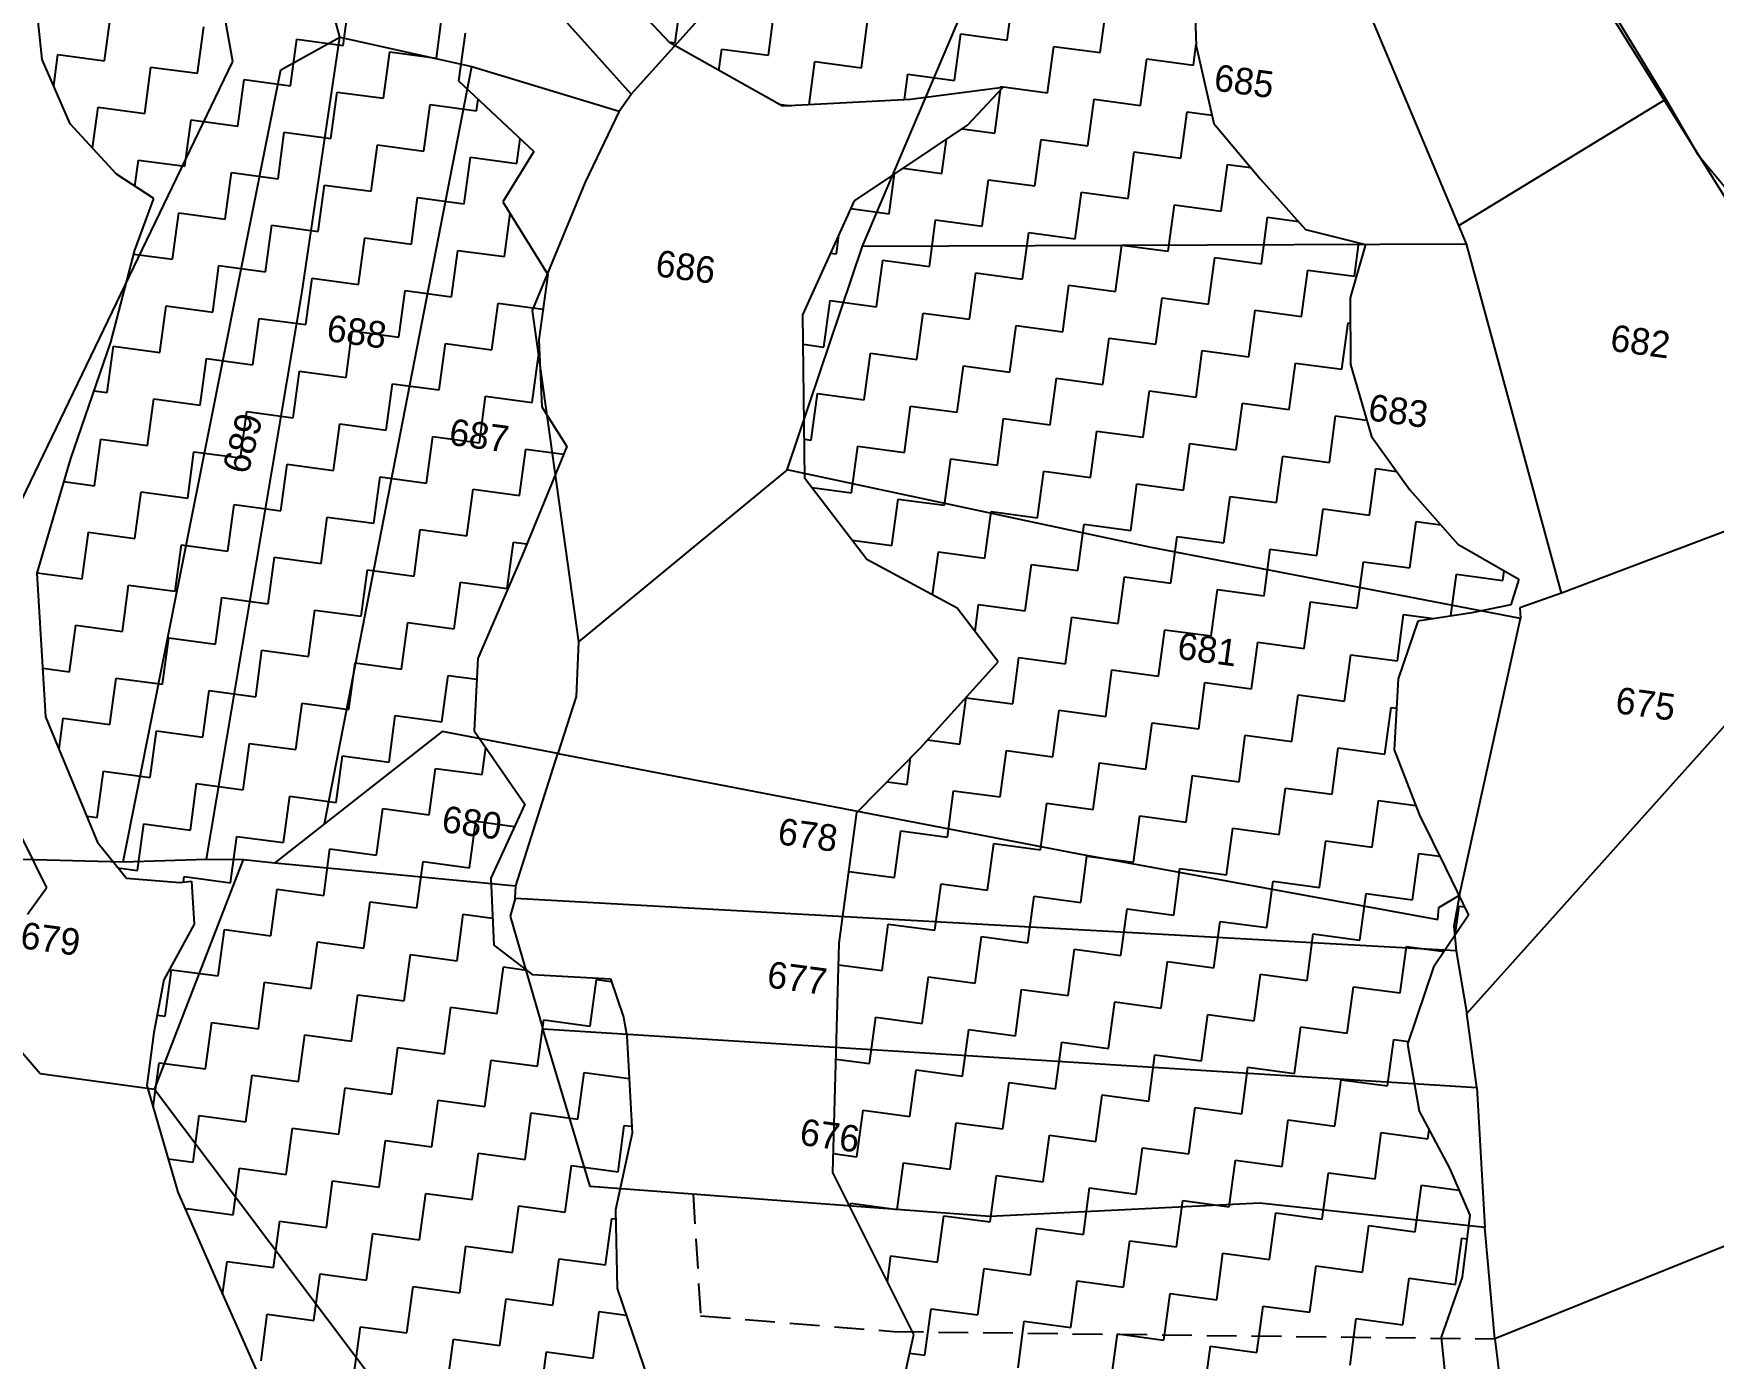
# Model space of a CAD drawing. Header units: metres. Extents: x 313073 to 315646, y 1903695 to 1906857.
# Drawn here: x 313406.5 to 313688.1, y 1905575.7 to 1905797.8 of the extents above; entities that cross this region are included whole.
import ezdxf

# ---------------------------------------------------------------- set-up
doc = ezdxf.new("R2010")
doc.units = ezdxf.units.M
doc.linetypes.add('DASHED', pattern=[0.75, 0.5, -0.25])
for name, color, linetype in [('LINE_FOOTPATH', 1, 'DASHED'), ('POLY_HATCH', 12, 'Continuous'), ('POLY_PARCEL', 6, 'Continuous'), ('TEXT_PARCEL', 7, 'Continuous')]:
    doc.layers.add(name, color=color, linetype=linetype)
doc.styles.add('TEXT_MAP', font='')
doc.styles.get('TEXT_MAP').set_extended_font_data('Kruti Dev 050')

msp = doc.modelspace()

# ---------------------------------------------------------------- linework, layer by layer
at = {"layer": 'LINE_FOOTPATH', "ltscale": 10}
for p, q in [((313517.06, 1905603.28), (313518.31, 1905582.88)), ((313518.31, 1905582.88), (313550.67, 1905580.25)), ((313550.67, 1905580.25), (313651.43, 1905579.02))]:
    msp.add_line(p, q, dxfattribs=at)
at = {"layer": 'POLY_HATCH'}
for p, q in [((313513.14, 1905796.31), (313498.92, 1905811.42)), ((313407.92, 1905793.51), (313406.68, 1905805.28)), ((313601, 1905807.65), (313601.39, 1905795.79)), ((313478.82, 1905797.89), (313477.75, 1905789.91)), ((313532.01, 1905785.65), (313513.14, 1905796.31)), ((313601.39, 1905795.79), (313604.34, 1905782.75)), ((313412.64, 1905782.74), (313407.92, 1905793.51)), ((313477.75, 1905789.91), (313490.37, 1905778.07)), ((313568.99, 1905788.8), (313553.49, 1905786.82)), ((313563.06, 1905782.49), (313568.99, 1905788.8)), ((313553.49, 1905786.82), (313532.01, 1905785.65)), ((313420.39, 1905774.28), (313412.64, 1905782.74)), ((313544.1, 1905769.82), (313563.06, 1905782.49)), ((313604.34, 1905782.75), (313612.19, 1905773.44)), ((313490.37, 1905778.07), (313485.17, 1905769.63)), ((313426.64, 1905770.2), (313420.39, 1905774.28)), ((313612.19, 1905773.44), (313619.73, 1905765)), ((313423.49, 1905761.53), (313426.64, 1905770.2)), ((313485.17, 1905769.63), (313492.68, 1905757.46)), ((313535.43, 1905750.69), (313544.1, 1905769.82)), ((313619.73, 1905765), (313629.75, 1905762.51)), ((313419.42, 1905746.09), (313423.49, 1905761.53)), ((313629.75, 1905762.51), (313627.19, 1905753.55)), ((313492.68, 1905757.46), (313491.2, 1905746.5)), ((313627.19, 1905753.55), (313627.25, 1905742.36)), ((313535.8, 1905723.24), (313535.43, 1905750.69)), ((313412.72, 1905726.61), (313419.42, 1905746.09)), ((313491.2, 1905746.5), (313491.72, 1905735.26)), ((313627.25, 1905742.36), (313630.75, 1905730.29)), ((313491.72, 1905735.26), (313495.9, 1905728.61)), ((313630.75, 1905730.29), (313637.18, 1905721.38)), ((313407.11, 1905707.41), (313412.72, 1905726.61)), ((313495.9, 1905728.61), (313488.37, 1905710.35)), ((313546.15, 1905709.67), (313535.8, 1905723.24)), ((313637.18, 1905721.38), (313645.26, 1905712.24)), ((313645.26, 1905712.24), (313655.45, 1905706.38)), ((313488.37, 1905710.35), (313480.96, 1905693.08)), ((313561.31, 1905701.54), (313546.15, 1905709.67)), ((313408.57, 1905683.28), (313407.11, 1905707.41)), ((313655.45, 1905706.38), (313654.14, 1905702.06)), ((313568.21, 1905692.5), (313561.31, 1905701.54)), ((313654.14, 1905702.06), (313647.58, 1905700.75)), ((313638.51, 1905699.36), (313635.22, 1905689.67)), ((313647.58, 1905700.75), (313638.51, 1905699.36)), ((313480.96, 1905693.08), (313480.35, 1905680.98)), ((313555.1, 1905678.02), (313568.21, 1905692.5)), ((313635.22, 1905689.67), (313634.55, 1905677.74)), ((313417.33, 1905662.14), (313408.57, 1905683.28)), ((313480.35, 1905680.98), (313488.85, 1905668.67)), ((313544.51, 1905667.27), (313555.1, 1905678.02)), ((313634.55, 1905677.74), (313638.83, 1905666.81)), ((313399.06, 1905674), (313408.68, 1905654.63)), ((313488.85, 1905668.67), (313483.12, 1905656.25)), ((313541.56, 1905645.34), (313544.51, 1905667.27)), ((313638.83, 1905666.81), (313643.19, 1905657.97)), ((313417.33, 1905662.14), (313422.05, 1905656.24)), ((313422.05, 1905656.24), (313431.01, 1905655.51)), ((313483.12, 1905656.25), (313483.64, 1905645.02)), ((313643.19, 1905657.97), (313647.03, 1905650.04)), ((313405.48, 1905650.24), (313408.68, 1905654.63)), ((313431.01, 1905655.51), (313432.95, 1905655.73)), ((313432.95, 1905655.73), (313433.41, 1905648.52)), ((313433.41, 1905648.52), (313428.34, 1905639.19)), ((313647.03, 1905650.04), (313641.15, 1905641.32)), ((313483.64, 1905645.02), (313490.08, 1905640.09)), ((313540.45, 1905606.93), (313541.56, 1905645.34)), ((313428.34, 1905639.19), (313426.67, 1905630.36)), ((313490.08, 1905640.09), (313503.18, 1905639.35)), ((313503.18, 1905639.35), (313505.37, 1905632.96)), ((313641.15, 1905641.32), (313636.8, 1905628.42)), ((313505.37, 1905632.96), (313505.96, 1905629.84)), ((313426.67, 1905630.36), (313425.48, 1905621.47)), ((313505.96, 1905629.84), (313506.81, 1905613.49)), ((313636.8, 1905628.42), (313638.74, 1905617.19)), ((313425.48, 1905621.47), (313430.7, 1905603.61)), ((313638.74, 1905617.19), (313643.84, 1905607.62)), ((313506.81, 1905613.49), (313504.07, 1905600.67)), ((313554.05, 1905579.73), (313540.45, 1905606.93)), ((313643.84, 1905607.62), (313647.27, 1905599.74)), ((313430.7, 1905603.61), (313437.99, 1905586.9)), ((313504.07, 1905600.67), (313504.32, 1905587.44)), ((313647.27, 1905599.74), (313645.98, 1905589.36)), ((313645.98, 1905589.36), (313642.43, 1905579.28)), ((313437.99, 1905586.9), (313446.78, 1905567.13)), ((313504.32, 1905587.44), (313510.88, 1905568.29)), ((313551.45, 1905567.91), (313554.05, 1905579.73)), ((313642.43, 1905579.28), (313643.67, 1905567.51))]:
    msp.add_line(p, q, dxfattribs=at)
at = {"layer": 'POLY_HATCH', "linetype": 'Continuous'}
for p, q in [((313458.42, 1905795.85), (313459.47, 1905803.64)), ((313514.07, 1905796.3), (313515.12, 1905804.1)), ((313569.71, 1905796.75), (313570.76, 1905804.55)), ((313585.31, 1905794.65), (313586.36, 1905802.45)), ((313418.38, 1905793.29), (313419.43, 1905801.09)), ((313474.02, 1905793.75), (313475.07, 1905801.55)), ((313529.67, 1905794.2), (313530.72, 1905802)), ((313545.26, 1905792.1), (313546.31, 1905799.9)), ((313433.97, 1905791.2), (313435.02, 1905798.99)), ((313449.57, 1905789.1), (313450.62, 1905796.9)), ((313450.62, 1905796.9), (313458.42, 1905795.85)), ((313560.86, 1905790), (313561.91, 1905797.8)), ((313561.91, 1905797.8), (313569.71, 1905796.75)), ((313409.87, 1905789.07), (313410.58, 1905794.34)), ((313410.58, 1905794.34), (313418.38, 1905793.29)), ((313465.17, 1905787), (313466.22, 1905794.8)), ((313466.22, 1905794.8), (313474.02, 1905793.75)), ((313513.02, 1905796.44), (313514.07, 1905796.3)), ((313521.38, 1905791.65), (313521.87, 1905795.25)), ((313521.87, 1905795.25), (313529.67, 1905794.2)), ((313576.46, 1905787.9), (313577.51, 1905795.7)), ((313577.51, 1905795.7), (313585.31, 1905794.65)), ((313600.91, 1905792.55), (313601.38, 1905796.06)), ((313425.13, 1905784.45), (313426.17, 1905792.24)), ((313426.17, 1905792.24), (313433.97, 1905791.2)), ((313536.49, 1905785.9), (313537.47, 1905793.15)), ((313537.47, 1905793.15), (313545.26, 1905792.1)), ((313552.49, 1905786.77), (313553.06, 1905791.05)), ((313553.06, 1905791.05), (313560.86, 1905790)), ((313592.06, 1905785.8), (313593.11, 1905793.6)), ((313593.11, 1905793.6), (313600.91, 1905792.55)), ((313440.72, 1905782.35), (313441.77, 1905790.15)), ((313441.77, 1905790.15), (313449.57, 1905789.1)), ((313567.61, 1905781.15), (313568.58, 1905788.37)), ((313568.64, 1905788.75), (313568.66, 1905788.95)), ((313568.66, 1905788.95), (313576.46, 1905787.9)), ((313416.4, 1905778.63), (313417.33, 1905785.49)), ((313417.33, 1905785.49), (313425.13, 1905784.45)), ((313456.32, 1905780.25), (313457.37, 1905788.05)), ((313457.37, 1905788.05), (313465.17, 1905787)), ((313471.92, 1905778.15), (313472.97, 1905785.95)), ((313472.97, 1905785.95), (313480.77, 1905784.9)), ((313480.77, 1905784.9), (313481.03, 1905786.83)), ((313531.34, 1905786.03), (313533.54, 1905785.74)), ((313583.21, 1905779.05), (313584.26, 1905786.85)), ((313584.26, 1905786.85), (313592.06, 1905785.8)), ((313431.87, 1905775.6), (313432.92, 1905783.4)), ((313432.92, 1905783.4), (313440.72, 1905782.35)), ((313598.81, 1905776.95), (313599.86, 1905784.75)), ((313599.86, 1905784.75), (313604.02, 1905784.19)), ((313447.47, 1905773.5), (313448.52, 1905781.3)), ((313448.52, 1905781.3), (313456.32, 1905780.25)), ((313487.52, 1905776.05), (313488.08, 1905780.22)), ((313558.76, 1905774.4), (313559.54, 1905780.13)), ((313562.16, 1905781.88), (313567.61, 1905781.15)), ((313574.36, 1905772.3), (313575.41, 1905780.1)), ((313575.41, 1905780.1), (313583.21, 1905779.05)), ((313463.07, 1905771.4), (313464.12, 1905779.2)), ((313464.12, 1905779.2), (313471.92, 1905778.15)), ((313478.67, 1905769.3), (313479.72, 1905777.1)), ((313479.72, 1905777.1), (313487.52, 1905776.05)), ((313589.96, 1905770.2), (313591.01, 1905778)), ((313591.01, 1905778), (313598.81, 1905776.95)), ((313423.48, 1905772.26), (313424.08, 1905776.65)), ((313424.08, 1905776.65), (313431.87, 1905775.6)), ((313438.62, 1905766.75), (313439.67, 1905774.55)), ((313439.67, 1905774.55), (313447.47, 1905773.5)), ((313549.92, 1905767.65), (313550.81, 1905774.31)), ((313552.26, 1905775.28), (313558.76, 1905774.4)), ((313605.56, 1905768.1), (313606.61, 1905775.9)), ((313606.61, 1905775.9), (313610.56, 1905775.37)), ((313454.22, 1905764.65), (313455.27, 1905772.45)), ((313455.27, 1905772.45), (313463.07, 1905771.4)), ((313565.51, 1905765.55), (313566.56, 1905773.35)), ((313566.56, 1905773.35), (313574.36, 1905772.3)), ((313581.11, 1905763.45), (313582.16, 1905771.25)), ((313582.16, 1905771.25), (313589.96, 1905770.2)), ((313469.82, 1905762.55), (313470.87, 1905770.35)), ((313470.87, 1905770.35), (313478.67, 1905769.3)), ((313543.5, 1905768.51), (313549.92, 1905767.65)), ((313596.71, 1905761.35), (313597.76, 1905769.15)), ((313597.76, 1905769.15), (313605.56, 1905768.1)), ((313429.78, 1905760), (313430.83, 1905767.8)), ((313430.83, 1905767.8), (313438.62, 1905766.75)), ((313445.37, 1905757.9), (313446.42, 1905765.7)), ((313446.42, 1905765.7), (313454.22, 1905764.65)), ((313485.42, 1905760.45), (313486.39, 1905767.66)), ((313556.67, 1905758.8), (313557.71, 1905766.6)), ((313557.71, 1905766.6), (313565.51, 1905765.55)), ((313612.31, 1905759.25), (313613.36, 1905767.05)), ((313613.36, 1905767.05), (313618.52, 1905766.36)), ((313460.97, 1905755.8), (313462.02, 1905763.6)), ((313462.02, 1905763.6), (313469.82, 1905762.55)), ((313541.07, 1905760.9), (313541.49, 1905764.08)), ((313572.26, 1905756.7), (313573.31, 1905764.5)), ((313573.31, 1905764.5), (313581.11, 1905763.45)), ((313627.91, 1905757.15), (313628.67, 1905762.78)), ((313423.31, 1905760.87), (313429.78, 1905760)), ((313476.57, 1905753.7), (313477.62, 1905761.5)), ((313477.62, 1905761.5), (313485.42, 1905760.45)), ((313540.11, 1905761.03), (313541.07, 1905760.9)), ((313587.86, 1905754.6), (313588.91, 1905762.4)), ((313588.91, 1905762.4), (313596.71, 1905761.35)), ((313603.46, 1905752.5), (313604.51, 1905760.3)), ((313604.51, 1905760.3), (313612.31, 1905759.25)), ((313436.53, 1905751.15), (313437.57, 1905758.95)), ((313437.57, 1905758.95), (313445.37, 1905757.9)), ((313547.82, 1905752.05), (313548.87, 1905759.85)), ((313548.87, 1905759.85), (313556.67, 1905758.8)), ((313563.41, 1905749.95), (313564.46, 1905757.75)), ((313564.46, 1905757.75), (313572.26, 1905756.7)), ((313619.06, 1905750.4), (313620.11, 1905758.2)), ((313620.11, 1905758.2), (313627.91, 1905757.15)), ((313452.12, 1905749.05), (313453.17, 1905756.85)), ((313453.17, 1905756.85), (313460.97, 1905755.8)), ((313467.72, 1905746.95), (313468.77, 1905754.75)), ((313468.77, 1905754.75), (313476.57, 1905753.7)), ((313579.01, 1905747.85), (313580.06, 1905755.65)), ((313580.06, 1905755.65), (313587.86, 1905754.6)), ((313427.68, 1905744.4), (313428.73, 1905752.2)), ((313428.73, 1905752.2), (313436.53, 1905751.15)), ((313483.32, 1905744.85), (313484.37, 1905752.65)), ((313484.37, 1905752.65), (313491.89, 1905751.64)), ((313538.97, 1905745.3), (313540.02, 1905753.1)), ((313540.02, 1905753.1), (313547.82, 1905752.05)), ((313594.61, 1905745.75), (313595.66, 1905753.55)), ((313595.66, 1905753.55), (313603.46, 1905752.5)), ((313443.27, 1905742.3), (313444.32, 1905750.1)), ((313444.32, 1905750.1), (313452.12, 1905749.05)), ((313554.57, 1905743.2), (313555.62, 1905751)), ((313555.62, 1905751), (313563.41, 1905749.95)), ((313570.16, 1905741.1), (313571.21, 1905748.9)), ((313571.21, 1905748.9), (313579.01, 1905747.85)), ((313610.21, 1905743.65), (313611.26, 1905751.45)), ((313611.26, 1905751.45), (313619.06, 1905750.4)), ((313625.81, 1905741.56), (313626.86, 1905749.35)), ((313626.86, 1905749.35), (313627.21, 1905749.31)), ((313458.87, 1905740.2), (313459.92, 1905748)), ((313459.92, 1905748), (313467.72, 1905746.95)), ((313474.47, 1905738.1), (313475.52, 1905745.9)), ((313475.52, 1905745.9), (313483.32, 1905744.85)), ((313585.76, 1905739), (313586.81, 1905746.8)), ((313586.81, 1905746.8), (313594.61, 1905745.75)), ((313418.83, 1905737.65), (313419.88, 1905745.45)), ((313419.88, 1905745.45), (313427.68, 1905744.4)), ((313434.43, 1905735.55), (313435.48, 1905743.35)), ((313435.48, 1905743.35), (313443.27, 1905742.3)), ((313490.07, 1905736), (313491.12, 1905743.8)), ((313491.12, 1905743.8), (313491.33, 1905743.77)), ((313535.49, 1905745.77), (313538.97, 1905745.3)), ((313545.72, 1905736.45), (313546.77, 1905744.25)), ((313546.77, 1905744.25), (313554.57, 1905743.2)), ((313601.36, 1905736.9), (313602.41, 1905744.7)), ((313602.41, 1905744.7), (313610.21, 1905743.65)), ((313450.02, 1905733.45), (313451.07, 1905741.25)), ((313451.07, 1905741.25), (313458.87, 1905740.2)), ((313561.32, 1905734.35), (313562.37, 1905742.15)), ((313562.37, 1905742.15), (313570.16, 1905741.1)), ((313616.96, 1905734.81), (313618.01, 1905742.6)), ((313618.01, 1905742.6), (313625.81, 1905741.56)), ((313416.62, 1905737.95), (313418.83, 1905737.65)), ((313465.62, 1905731.35), (313466.67, 1905739.15)), ((313466.67, 1905739.15), (313474.47, 1905738.1)), ((313536.87, 1905729.7), (313537.92, 1905737.5)), ((313537.92, 1905737.5), (313545.72, 1905736.45)), ((313576.91, 1905732.25), (313577.96, 1905740.05)), ((313577.96, 1905740.05), (313585.76, 1905739)), ((313592.51, 1905730.16), (313593.56, 1905737.95)), ((313593.56, 1905737.95), (313601.36, 1905736.9)), ((313425.58, 1905728.8), (313426.63, 1905736.6)), ((313426.63, 1905736.6), (313434.43, 1905735.55)), ((313481.22, 1905729.25), (313482.27, 1905737.05)), ((313482.27, 1905737.05), (313490.07, 1905736)), ((313552.47, 1905727.6), (313553.52, 1905735.4)), ((313553.52, 1905735.4), (313561.32, 1905734.35)), ((313608.11, 1905728.06), (313609.16, 1905735.86)), ((313609.16, 1905735.86), (313616.96, 1905734.81)), ((313441.18, 1905726.7), (313442.23, 1905734.5)), ((313442.23, 1905734.5), (313450.02, 1905733.45)), ((313456.77, 1905724.6), (313457.82, 1905732.4)), ((313457.82, 1905732.4), (313465.62, 1905731.35)), ((313568.07, 1905725.5), (313569.11, 1905733.3)), ((313569.11, 1905733.3), (313576.91, 1905732.25)), ((313623.71, 1905725.96), (313624.76, 1905733.76)), ((313624.76, 1905733.76), (313629.95, 1905733.06)), ((313416.73, 1905722.05), (313417.78, 1905729.85)), ((313417.78, 1905729.85), (313425.58, 1905728.8)), ((313472.37, 1905722.5), (313473.42, 1905730.3)), ((313473.42, 1905730.3), (313481.22, 1905729.25)), ((313535.71, 1905729.86), (313536.87, 1905729.7)), ((313583.66, 1905723.41), (313584.71, 1905731.2)), ((313584.71, 1905731.2), (313592.51, 1905730.16)), ((313599.26, 1905721.31), (313600.31, 1905729.11)), ((313600.31, 1905729.11), (313608.11, 1905728.06)), ((313432.33, 1905719.95), (313433.38, 1905727.75)), ((313433.38, 1905727.75), (313441.18, 1905726.7)), ((313487.97, 1905720.4), (313489.02, 1905728.2)), ((313489.02, 1905728.2), (313495.38, 1905727.35)), ((313543.62, 1905720.85), (313544.67, 1905728.65)), ((313544.67, 1905728.65), (313552.47, 1905727.6)), ((313559.22, 1905718.76), (313560.27, 1905726.55)), ((313560.27, 1905726.55), (313568.07, 1905725.5)), ((313614.86, 1905719.21), (313615.91, 1905727.01)), ((313615.91, 1905727.01), (313623.71, 1905725.96)), ((313447.93, 1905717.85), (313448.98, 1905725.65)), ((313448.98, 1905725.65), (313456.77, 1905724.6)), ((313463.52, 1905715.75), (313464.57, 1905723.55)), ((313464.57, 1905723.55), (313472.37, 1905722.5)), ((313574.81, 1905716.66), (313575.86, 1905724.46)), ((313575.86, 1905724.46), (313583.66, 1905723.41)), ((313630.46, 1905717.11), (313631.51, 1905724.91)), ((313631.51, 1905724.91), (313634.97, 1905724.44)), ((313411.59, 1905722.74), (313416.73, 1905722.05)), ((313423.48, 1905713.2), (313424.53, 1905721)), ((313424.53, 1905721), (313432.33, 1905719.95)), ((313479.12, 1905713.65), (313480.17, 1905721.45)), ((313480.17, 1905721.45), (313487.97, 1905720.4)), ((313536.93, 1905721.75), (313543.62, 1905720.85)), ((313590.41, 1905714.56), (313591.46, 1905722.36)), ((313591.46, 1905722.36), (313599.26, 1905721.31)), ((313439.08, 1905711.1), (313440.13, 1905718.9)), ((313440.13, 1905718.9), (313447.93, 1905717.85)), ((313550.37, 1905712.01), (313551.42, 1905719.8)), ((313551.42, 1905719.8), (313559.22, 1905718.76)), ((313565.97, 1905709.91), (313567.02, 1905717.71)), ((313567.02, 1905717.71), (313574.81, 1905716.66)), ((313606.01, 1905712.46), (313607.06, 1905720.26)), ((313607.06, 1905720.26), (313614.86, 1905719.21)), ((313621.61, 1905710.36), (313622.66, 1905718.16)), ((313622.66, 1905718.16), (313630.46, 1905717.11)), ((313454.68, 1905709), (313455.72, 1905716.8)), ((313455.72, 1905716.8), (313463.52, 1905715.75)), ((313581.56, 1905707.81), (313582.61, 1905715.61)), ((313582.61, 1905715.61), (313590.41, 1905714.56)), ((313637.21, 1905708.26), (313638.26, 1905716.06)), ((313638.26, 1905716.06), (313642.38, 1905715.5)), ((313414.63, 1905706.45), (313415.68, 1905714.25)), ((313415.68, 1905714.25), (313423.48, 1905713.2)), ((313430.23, 1905704.35), (313431.28, 1905712.15)), ((313431.28, 1905712.15), (313439.08, 1905711.1)), ((313470.27, 1905706.9), (313471.32, 1905714.7)), ((313471.32, 1905714.7), (313479.12, 1905713.65)), ((313485.87, 1905704.8), (313486.92, 1905712.6)), ((313486.92, 1905712.6), (313489.17, 1905712.3)), ((313543.69, 1905712.9), (313550.37, 1905712.01)), ((313597.16, 1905705.71), (313598.21, 1905713.51)), ((313598.21, 1905713.51), (313606.01, 1905712.46)), ((313445.83, 1905702.25), (313446.88, 1905710.05)), ((313446.88, 1905710.05), (313454.68, 1905709)), ((313557.2, 1905703.75), (313558.17, 1905710.96)), ((313558.17, 1905710.96), (313565.97, 1905709.91)), ((313612.76, 1905703.61), (313613.81, 1905711.41)), ((313613.81, 1905711.41), (313621.61, 1905710.36)), ((313628.36, 1905701.51), (313629.41, 1905709.31)), ((313629.41, 1905709.31), (313637.21, 1905708.26)), ((313407.12, 1905707.46), (313414.63, 1905706.45)), ((313461.42, 1905700.15), (313462.47, 1905707.95)), ((313462.47, 1905707.95), (313470.27, 1905706.9)), ((313572.72, 1905701.06), (313573.77, 1905708.86)), ((313573.77, 1905708.86), (313581.56, 1905707.81)), ((313588.31, 1905698.96), (313589.36, 1905706.76)), ((313589.36, 1905706.76), (313597.16, 1905705.71)), ((313644.07, 1905700.21), (313645.01, 1905707.21)), ((313645.01, 1905707.21), (313652.81, 1905706.16)), ((313652.81, 1905706.16), (313653.03, 1905707.78)), ((313421.38, 1905697.6), (313422.43, 1905705.4)), ((313422.43, 1905705.4), (313430.23, 1905704.35)), ((313477.02, 1905698.05), (313478.07, 1905705.85)), ((313478.07, 1905705.85), (313485.87, 1905704.8)), ((313603.91, 1905696.86), (313604.96, 1905704.66)), ((313604.96, 1905704.66), (313612.76, 1905703.61)), ((313436.98, 1905695.5), (313438.03, 1905703.3)), ((313438.03, 1905703.3), (313445.83, 1905702.25)), ((313452.58, 1905693.4), (313453.63, 1905701.2)), ((313453.63, 1905701.2), (313461.42, 1905700.15)), ((313564.31, 1905697.61), (313564.92, 1905702.11)), ((313564.92, 1905702.11), (313572.72, 1905701.06)), ((313619.51, 1905694.76), (313620.56, 1905702.56)), ((313620.56, 1905702.56), (313628.36, 1905701.51)), ((313412.53, 1905690.85), (313413.58, 1905698.65)), ((313413.58, 1905698.65), (313421.38, 1905697.6)), ((313468.17, 1905691.3), (313469.22, 1905699.1)), ((313469.22, 1905699.1), (313477.02, 1905698.05)), ((313579.47, 1905692.21), (313580.52, 1905700.01)), ((313580.52, 1905700.01), (313588.31, 1905698.96)), ((313635.11, 1905692.66), (313636.16, 1905700.46)), ((313636.16, 1905700.46), (313641.23, 1905699.78)), ((313428.13, 1905688.75), (313429.18, 1905696.55)), ((313429.18, 1905696.55), (313436.98, 1905695.5)), ((313595.06, 1905690.11), (313596.11, 1905697.91)), ((313596.11, 1905697.91), (313603.91, 1905696.86)), ((313610.66, 1905688.01), (313611.71, 1905695.81)), ((313611.71, 1905695.81), (313619.51, 1905694.76)), ((313443.73, 1905686.65), (313444.78, 1905694.45)), ((313444.78, 1905694.45), (313452.58, 1905693.4)), ((313570.62, 1905685.46), (313571.67, 1905693.26)), ((313571.67, 1905693.26), (313579.47, 1905692.21)), ((313626.26, 1905685.91), (313627.31, 1905693.71)), ((313627.31, 1905693.71), (313635.11, 1905692.66)), ((313408.07, 1905691.45), (313412.53, 1905690.85)), ((313419.28, 1905682), (313420.33, 1905689.8)), ((313420.33, 1905689.8), (313428.13, 1905688.75)), ((313459.33, 1905684.55), (313460.38, 1905692.35)), ((313460.38, 1905692.35), (313468.17, 1905691.3)), ((313474.92, 1905682.46), (313475.97, 1905690.25)), ((313475.97, 1905690.25), (313480.79, 1905689.61)), ((313586.22, 1905683.36), (313587.26, 1905691.16)), ((313587.26, 1905691.16), (313595.06, 1905690.11)), ((313434.88, 1905679.9), (313435.93, 1905687.7)), ((313435.93, 1905687.7), (313443.73, 1905686.65)), ((313601.81, 1905681.26), (313602.86, 1905689.06)), ((313602.86, 1905689.06), (313610.66, 1905688.01)), ((313617.41, 1905679.16), (313618.46, 1905686.96)), ((313618.46, 1905686.96), (313626.26, 1905685.91)), ((313450.48, 1905677.8), (313451.53, 1905685.6)), ((313451.53, 1905685.6), (313459.33, 1905684.55)), ((313561.77, 1905678.71), (313562.82, 1905686.51)), ((313562.82, 1905686.51), (313570.62, 1905685.46)), ((313577.37, 1905676.61), (313578.42, 1905684.41)), ((313578.42, 1905684.41), (313586.22, 1905683.36)), ((313633.01, 1905677.06), (313634.06, 1905684.86)), ((313634.06, 1905684.86), (313634.94, 1905684.74)), ((313410.79, 1905677.92), (313411.48, 1905683.05)), ((313411.48, 1905683.05), (313419.28, 1905682)), ((313466.08, 1905675.71), (313467.12, 1905683.5)), ((313467.12, 1905683.5), (313474.92, 1905682.46)), ((313592.96, 1905674.51), (313594.01, 1905682.31)), ((313594.01, 1905682.31), (313601.81, 1905681.26)), ((313426.03, 1905673.15), (313427.08, 1905680.95)), ((313427.08, 1905680.95), (313434.88, 1905679.9)), ((313441.63, 1905671.06), (313442.68, 1905678.85)), ((313442.68, 1905678.85), (313450.48, 1905677.8)), ((313556.37, 1905679.43), (313561.77, 1905678.71)), ((313608.56, 1905672.41), (313609.61, 1905680.21)), ((313609.61, 1905680.21), (313617.41, 1905679.16)), ((313457.23, 1905668.96), (313458.28, 1905676.76)), ((313458.28, 1905676.76), (313466.08, 1905675.71)), ((313481.67, 1905673.61), (313482.29, 1905678.18)), ((313552.92, 1905671.96), (313553.52, 1905676.42)), ((313568.52, 1905669.86), (313569.57, 1905677.66)), ((313569.57, 1905677.66), (313577.37, 1905676.61)), ((313584.12, 1905667.76), (313585.17, 1905675.56)), ((313585.17, 1905675.56), (313592.96, 1905674.51)), ((313624.16, 1905670.31), (313625.21, 1905678.11)), ((313625.21, 1905678.11), (313633.01, 1905677.06)), ((313417.18, 1905666.4), (313418.23, 1905674.2)), ((313418.23, 1905674.2), (313426.03, 1905673.15)), ((313472.82, 1905666.86), (313473.87, 1905674.66)), ((313473.87, 1905674.66), (313481.67, 1905673.61)), ((313599.71, 1905665.66), (313600.76, 1905673.46)), ((313600.76, 1905673.46), (313608.56, 1905672.41)), ((313432.78, 1905664.31), (313433.83, 1905672.1)), ((313433.83, 1905672.1), (313441.63, 1905671.06)), ((313448.38, 1905662.21), (313449.43, 1905670.01)), ((313449.43, 1905670.01), (313457.23, 1905668.96)), ((313549.57, 1905672.41), (313552.92, 1905671.96)), ((313559.67, 1905663.11), (313560.72, 1905670.91)), ((313560.72, 1905670.91), (313568.52, 1905669.86)), ((313615.31, 1905663.56), (313616.36, 1905671.36)), ((313616.36, 1905671.36), (313624.16, 1905670.31)), ((313463.98, 1905660.11), (313465.03, 1905667.91)), ((313465.03, 1905667.91), (313472.82, 1905666.86)), ((313575.27, 1905661.01), (313576.32, 1905668.81)), ((313576.32, 1905668.81), (313584.12, 1905667.76)), ((313630.91, 1905661.46), (313631.96, 1905669.26)), ((313631.96, 1905669.26), (313638.2, 1905668.42)), ((313415.47, 1905666.64), (313417.18, 1905666.4)), ((313423.93, 1905657.56), (313424.98, 1905665.36)), ((313424.98, 1905665.36), (313432.78, 1905664.31)), ((313479.57, 1905658.01), (313480.62, 1905665.81)), ((313480.62, 1905665.81), (313487.12, 1905664.93)), ((313590.87, 1905658.91), (313591.92, 1905666.71)), ((313591.92, 1905666.71), (313599.71, 1905665.66)), ((313606.46, 1905656.81), (313607.51, 1905664.61)), ((313607.51, 1905664.61), (313615.31, 1905663.56)), ((313439.53, 1905655.46), (313440.58, 1905663.26)), ((313440.58, 1905663.26), (313448.38, 1905662.21)), ((313550.82, 1905656.36), (313551.87, 1905664.16)), ((313551.87, 1905664.16), (313559.67, 1905663.11)), ((313566.42, 1905654.26), (313567.47, 1905662.06)), ((313567.47, 1905662.06), (313575.27, 1905661.01)), ((313622.06, 1905654.71), (313623.11, 1905662.51)), ((313623.11, 1905662.51), (313630.91, 1905661.46)), ((313455.13, 1905653.36), (313456.18, 1905661.16)), ((313456.18, 1905661.16), (313463.98, 1905660.11)), ((313470.73, 1905651.26), (313471.78, 1905659.06)), ((313471.78, 1905659.06), (313479.57, 1905658.01)), ((313582.02, 1905652.16), (313583.07, 1905659.96)), ((313583.07, 1905659.96), (313590.87, 1905658.91)), ((313637.66, 1905652.61), (313638.71, 1905660.41)), ((313638.71, 1905660.41), (313642.22, 1905659.94)), ((313420.64, 1905658), (313423.93, 1905657.56)), ((313431.6, 1905655.58), (313431.73, 1905656.51)), ((313431.73, 1905656.51), (313439.53, 1905655.46)), ((313543.18, 1905657.39), (313550.82, 1905656.36)), ((313597.62, 1905650.06), (313598.66, 1905657.86)), ((313598.66, 1905657.86), (313606.46, 1905656.81)), ((313613.21, 1905647.96), (313614.26, 1905655.76)), ((313614.26, 1905655.76), (313622.06, 1905654.71)), ((313446.28, 1905646.61), (313447.33, 1905654.41)), ((313447.33, 1905654.41), (313455.13, 1905653.36)), ((313557.57, 1905647.51), (313558.62, 1905655.31)), ((313558.62, 1905655.31), (313566.42, 1905654.26)), ((313573.17, 1905645.41), (313574.22, 1905653.21)), ((313574.22, 1905653.21), (313582.02, 1905652.16)), ((313628.81, 1905645.86), (313629.86, 1905653.66)), ((313629.86, 1905653.66), (313637.66, 1905652.61)), ((313461.88, 1905644.51), (313462.93, 1905652.31)), ((313462.93, 1905652.31), (313470.73, 1905651.26)), ((313477.48, 1905642.41), (313478.53, 1905650.21)), ((313478.53, 1905650.21), (313483.43, 1905649.55)), ((313588.77, 1905643.31), (313589.82, 1905651.11)), ((313589.82, 1905651.11), (313597.62, 1905650.06)), ((313644.81, 1905646.74), (313645.46, 1905651.56)), ((313645.46, 1905651.56), (313646.35, 1905651.44)), ((313437.43, 1905639.86), (313438.48, 1905647.66)), ((313438.48, 1905647.66), (313446.28, 1905646.61)), ((313548.72, 1905640.76), (313549.77, 1905648.56)), ((313549.77, 1905648.56), (313557.57, 1905647.51)), ((313604.36, 1905641.21), (313605.41, 1905649.01)), ((313605.41, 1905649.01), (313613.21, 1905647.96)), ((313453.03, 1905637.76), (313454.08, 1905645.56)), ((313454.08, 1905645.56), (313461.88, 1905644.51)), ((313564.32, 1905638.66), (313565.37, 1905646.46)), ((313565.37, 1905646.46), (313573.17, 1905645.41)), ((313619.96, 1905639.11), (313621.01, 1905646.91)), ((313621.01, 1905646.91), (313628.81, 1905645.86)), ((313635.56, 1905637.01), (313636.61, 1905644.81)), ((313636.61, 1905644.81), (313642.94, 1905643.96)), ((313468.63, 1905635.66), (313469.68, 1905643.46)), ((313469.68, 1905643.46), (313477.48, 1905642.41)), ((313541.45, 1905641.74), (313548.72, 1905640.76)), ((313579.92, 1905636.56), (313580.97, 1905644.36)), ((313580.97, 1905644.36), (313588.77, 1905643.31)), ((313595.52, 1905634.46), (313596.57, 1905642.26)), ((313596.57, 1905642.26), (313604.36, 1905641.21)), ((313428.58, 1905633.11), (313429.63, 1905640.91)), ((313429.63, 1905640.91), (313437.43, 1905639.86)), ((313484.23, 1905633.56), (313485.27, 1905641.36)), ((313485.27, 1905641.36), (313489.1, 1905640.84)), ((313499.82, 1905631.46), (313500.87, 1905639.26)), ((313500.87, 1905639.26), (313503.32, 1905638.93)), ((313555.47, 1905631.91), (313556.52, 1905639.71)), ((313556.52, 1905639.71), (313564.32, 1905638.66)), ((313611.11, 1905632.36), (313612.16, 1905640.16)), ((313612.16, 1905640.16), (313619.96, 1905639.11)), ((313444.18, 1905631.01), (313445.23, 1905638.81)), ((313445.23, 1905638.81), (313453.03, 1905637.76)), ((313459.78, 1905628.91), (313460.83, 1905636.71)), ((313460.83, 1905636.71), (313468.63, 1905635.66)), ((313571.07, 1905629.81), (313572.12, 1905637.61)), ((313572.12, 1905637.61), (313579.92, 1905636.56)), ((313626.71, 1905630.26), (313627.76, 1905638.06)), ((313627.76, 1905638.06), (313635.56, 1905637.01)), ((313427.23, 1905633.29), (313428.58, 1905633.11)), ((313475.38, 1905626.81), (313476.43, 1905634.61)), ((313476.43, 1905634.61), (313484.23, 1905633.56)), ((313586.67, 1905627.71), (313587.72, 1905635.51)), ((313587.72, 1905635.51), (313595.52, 1905634.46)), ((313602.27, 1905625.61), (313603.32, 1905633.41)), ((313603.32, 1905633.41), (313611.11, 1905632.36)), ((313435.33, 1905624.26), (313436.38, 1905632.06)), ((313436.38, 1905632.06), (313444.18, 1905631.01)), ((313490.97, 1905624.71), (313492.02, 1905632.51)), ((313492.02, 1905632.51), (313499.82, 1905631.46)), ((313546.62, 1905625.16), (313547.67, 1905632.96)), ((313547.67, 1905632.96), (313555.47, 1905631.91)), ((313562.22, 1905623.06), (313563.27, 1905630.86)), ((313563.27, 1905630.86), (313571.07, 1905629.81)), ((313617.86, 1905623.51), (313618.91, 1905631.31)), ((313618.91, 1905631.31), (313626.71, 1905630.26)), ((313450.93, 1905622.16), (313451.98, 1905629.96)), ((313451.98, 1905629.96), (313459.78, 1905628.91)), ((313466.53, 1905620.06), (313467.58, 1905627.86)), ((313467.58, 1905627.86), (313475.38, 1905626.81)), ((313577.82, 1905620.96), (313578.87, 1905628.76)), ((313578.87, 1905628.76), (313586.67, 1905627.71)), ((313633.46, 1905621.42), (313634.51, 1905629.21)), ((313634.51, 1905629.21), (313636.96, 1905628.89)), ((313426.53, 1905617.87), (313427.53, 1905625.31)), ((313427.53, 1905625.31), (313435.33, 1905624.26)), ((313482.13, 1905617.96), (313483.18, 1905625.76)), ((313483.18, 1905625.76), (313490.97, 1905624.71)), ((313541, 1905625.92), (313546.62, 1905625.16)), ((313593.42, 1905618.86), (313594.47, 1905626.66)), ((313594.47, 1905626.66), (313602.27, 1905625.61)), ((313442.08, 1905615.41), (313443.13, 1905623.21)), ((313443.13, 1905623.21), (313450.93, 1905622.16)), ((313497.72, 1905615.86), (313498.77, 1905623.66)), ((313498.77, 1905623.66), (313506.34, 1905622.64)), ((313553.37, 1905616.31), (313554.42, 1905624.11)), ((313554.42, 1905624.11), (313562.22, 1905623.06)), ((313568.97, 1905614.21), (313570.02, 1905622.01)), ((313570.02, 1905622.01), (313577.82, 1905620.96)), ((313609.02, 1905616.76), (313610.06, 1905624.56)), ((313610.06, 1905624.56), (313617.86, 1905623.51)), ((313624.61, 1905614.67), (313625.66, 1905622.47)), ((313625.66, 1905622.47), (313633.46, 1905621.42)), ((313457.68, 1905613.31), (313458.73, 1905621.11)), ((313458.73, 1905621.11), (313466.53, 1905620.06)), ((313584.57, 1905612.11), (313585.62, 1905619.91)), ((313585.62, 1905619.91), (313593.42, 1905618.86)), ((313433.23, 1905608.66), (313434.28, 1905616.46)), ((313434.28, 1905616.46), (313442.08, 1905615.41)), ((313473.28, 1905611.21), (313474.33, 1905619.01)), ((313474.33, 1905619.01), (313482.13, 1905617.96)), ((313488.88, 1905609.11), (313489.93, 1905616.91)), ((313489.93, 1905616.91), (313497.72, 1905615.86)), ((313544.52, 1905609.56), (313545.57, 1905617.36)), ((313545.57, 1905617.36), (313553.37, 1905616.31)), ((313600.17, 1905610.02), (313601.22, 1905617.81)), ((313601.22, 1905617.81), (313609.02, 1905616.76)), ((313448.83, 1905606.56), (313449.88, 1905614.36)), ((313449.88, 1905614.36), (313457.68, 1905613.31)), ((313504.47, 1905607.01), (313505.52, 1905614.81)), ((313505.52, 1905614.81), (313506.75, 1905614.65)), ((313560.12, 1905607.46), (313561.17, 1905615.26)), ((313561.17, 1905615.26), (313568.97, 1905614.21)), ((313615.77, 1905607.92), (313616.81, 1905615.72)), ((313616.81, 1905615.72), (313624.61, 1905614.67)), ((313631.36, 1905605.82), (313632.41, 1905613.62)), ((313632.41, 1905613.62), (313640.21, 1905612.57)), ((313640.21, 1905612.57), (313640.41, 1905614.05)), ((313464.43, 1905604.46), (313465.48, 1905612.26)), ((313465.48, 1905612.26), (313473.28, 1905611.21)), ((313575.72, 1905605.36), (313576.77, 1905613.16)), ((313576.77, 1905613.16), (313584.57, 1905612.11)), ((313591.32, 1905603.27), (313592.37, 1905611.06)), ((313592.37, 1905611.06), (313600.17, 1905610.02)), ((313429.06, 1905609.22), (313433.23, 1905608.66)), ((313480.03, 1905602.36), (313481.08, 1905610.16)), ((313481.08, 1905610.16), (313488.88, 1905609.11)), ((313495.63, 1905600.26), (313496.67, 1905608.06)), ((313496.67, 1905608.06), (313504.47, 1905607.01)), ((313540.54, 1905610.1), (313544.52, 1905609.56)), ((313551.27, 1905600.71), (313552.32, 1905608.51)), ((313552.32, 1905608.51), (313560.12, 1905607.46)), ((313606.92, 1905601.17), (313607.97, 1905608.97)), ((313607.97, 1905608.97), (313615.77, 1905607.92)), ((313439.98, 1905599.81), (313441.03, 1905607.61)), ((313441.03, 1905607.61), (313448.83, 1905606.56)), ((313455.58, 1905597.71), (313456.63, 1905605.51)), ((313456.63, 1905605.51), (313464.43, 1905604.46)), ((313566.87, 1905598.62), (313567.92, 1905606.41)), ((313567.92, 1905606.41), (313575.72, 1905605.36)), ((313622.51, 1905599.07), (313623.56, 1905606.87)), ((313623.56, 1905606.87), (313631.36, 1905605.82)), ((313471.18, 1905595.61), (313472.23, 1905603.41)), ((313472.23, 1905603.41), (313480.03, 1905602.36)), ((313582.47, 1905596.52), (313583.52, 1905604.32)), ((313583.52, 1905604.32), (313591.32, 1905603.27)), ((313638.11, 1905596.97), (313639.16, 1905604.77)), ((313639.16, 1905604.77), (313645.45, 1905603.92)), ((313432.11, 1905600.37), (313432.18, 1905600.86)), ((313432.18, 1905600.86), (313439.98, 1905599.81)), ((313486.78, 1905593.51), (313487.83, 1905601.31)), ((313487.83, 1905601.31), (313495.63, 1905600.26)), ((313543.38, 1905601.08), (313543.47, 1905601.76)), ((313543.47, 1905601.76), (313551.27, 1905600.71)), ((313558.02, 1905591.87), (313559.07, 1905599.66)), ((313559.07, 1905599.66), (313566.87, 1905598.62)), ((313598.07, 1905594.42), (313599.12, 1905602.22)), ((313599.12, 1905602.22), (313606.92, 1905601.17)), ((313613.67, 1905592.32), (313614.72, 1905600.12)), ((313614.72, 1905600.12), (313622.51, 1905599.07)), ((313446.73, 1905590.96), (313447.78, 1905598.76)), ((313447.78, 1905598.76), (313455.58, 1905597.71)), ((313462.33, 1905588.86), (313463.38, 1905596.66)), ((313463.38, 1905596.66), (313471.18, 1905595.61)), ((313502.37, 1905591.41), (313503.42, 1905599.21)), ((313503.42, 1905599.21), (313504.1, 1905599.12)), ((313573.62, 1905589.77), (313574.67, 1905597.57)), ((313574.67, 1905597.57), (313582.47, 1905596.52)), ((313629.26, 1905590.22), (313630.31, 1905598.02)), ((313630.31, 1905598.02), (313638.11, 1905596.97)), ((313477.93, 1905586.76), (313478.98, 1905594.56)), ((313478.98, 1905594.56), (313486.78, 1905593.51)), ((313589.22, 1905587.67), (313590.27, 1905595.47)), ((313590.27, 1905595.47), (313598.07, 1905594.42)), ((313644.86, 1905588.12), (313645.91, 1905595.92)), ((313645.91, 1905595.92), (313646.78, 1905595.8)), ((313438.18, 1905586.47), (313438.93, 1905592.01)), ((313438.93, 1905592.01), (313446.73, 1905590.96)), ((313493.53, 1905584.66), (313494.58, 1905592.46)), ((313494.58, 1905592.46), (313502.37, 1905591.41)), ((313549.64, 1905588.56), (313550.22, 1905592.92)), ((313550.22, 1905592.92), (313558.02, 1905591.87)), ((313604.82, 1905585.57), (313605.87, 1905593.37)), ((313605.87, 1905593.37), (313613.67, 1905592.32)), ((313620.42, 1905583.47), (313621.47, 1905591.27)), ((313621.47, 1905591.27), (313629.26, 1905590.22)), ((313453.48, 1905582.11), (313454.53, 1905589.91)), ((313454.53, 1905589.91), (313462.33, 1905588.86)), ((313564.77, 1905583.02), (313565.82, 1905590.82)), ((313565.82, 1905590.82), (313573.62, 1905589.77)), ((313580.37, 1905580.92), (313581.42, 1905588.72)), ((313581.42, 1905588.72), (313589.22, 1905587.67)), ((313636.01, 1905581.37), (313637.06, 1905589.17)), ((313637.06, 1905589.17), (313644.86, 1905588.12)), ((313469.08, 1905580.01), (313470.13, 1905587.81)), ((313470.13, 1905587.81), (313477.93, 1905586.76)), ((313484.68, 1905577.91), (313485.73, 1905585.71)), ((313485.73, 1905585.71), (313493.53, 1905584.66)), ((313595.97, 1905578.82), (313597.02, 1905586.62)), ((313597.02, 1905586.62), (313604.82, 1905585.57)), ((313444.63, 1905575.36), (313445.68, 1905583.16)), ((313445.68, 1905583.16), (313453.48, 1905582.11)), ((313500.28, 1905575.81), (313501.33, 1905583.61)), ((313501.33, 1905583.61), (313505.84, 1905583.01)), ((313555.92, 1905576.27), (313556.97, 1905584.07)), ((313556.97, 1905584.07), (313564.77, 1905583.02)), ((313611.57, 1905576.72), (313612.62, 1905584.52)), ((313612.62, 1905584.52), (313620.42, 1905583.47)), ((313460.23, 1905573.26), (313461.28, 1905581.06)), ((313461.28, 1905581.06), (313469.08, 1905580.01)), ((313571.52, 1905574.17), (313572.57, 1905581.97)), ((313572.57, 1905581.97), (313580.37, 1905580.92)), ((313587.12, 1905572.07), (313588.17, 1905579.87)), ((313588.17, 1905579.87), (313595.97, 1905578.82)), ((313627.17, 1905574.62), (313628.21, 1905582.42)), ((313628.21, 1905582.42), (313636.01, 1905581.37)), ((313475.83, 1905571.16), (313476.88, 1905578.96)), ((313476.88, 1905578.96), (313484.68, 1905577.91)), ((313602.72, 1905569.97), (313603.77, 1905577.77)), ((313603.77, 1905577.77), (313611.57, 1905576.72)), ((313491.43, 1905569.07), (313492.48, 1905576.86)), ((313492.48, 1905576.86), (313500.28, 1905575.81)), ((313553.36, 1905576.61), (313555.92, 1905576.27))]:
    msp.add_line(p, q, dxfattribs=at)
at = {"layer": 'POLY_PARCEL'}
for p, q in [((313633.82, 1905860.42), (313690.67, 1905769.37)), ((313648.84, 1905838.29), (313680.12, 1905786.86)), ((313545.43, 1905762.18), (313575.99, 1905834.11)), ((313439.92, 1905793.17), (313432.94, 1905831.65)), ((313547.15, 1905832.74), (313506.69, 1905787.69)), ((313457.81, 1905797.23), (313449.65, 1905828.19)), ((313645.4, 1905765.66), (313620.46, 1905825.21)), ((313506.69, 1905787.69), (313491.96, 1905804.14)), ((313447.96, 1905791.74), (313457.81, 1905797.23)), ((313451.48, 1905754.28), (313457.81, 1905797.23)), ((313457.81, 1905797.23), (313479.97, 1905792.31)), ((313390.59, 1905690.82), (313439.92, 1905793.17)), ((313421.54, 1905659.01), (313447.96, 1905791.74)), ((313455.28, 1905665.38), (313479.97, 1905792.31)), ((313479.97, 1905792.31), (313504.63, 1905784.85)), ((313504.63, 1905784.85), (313506.69, 1905787.69)), ((313645.4, 1905765.66), (313680.12, 1905786.86)), ((313680.12, 1905786.86), (313685.46, 1905777.58)), ((313504.63, 1905784.85), (313498.94, 1905772.91)), ((313685.46, 1905777.58), (313726.56, 1905728.2)), ((313498.94, 1905772.91), (313490.09, 1905751.43)), ((313646.69, 1905762.6), (313645.4, 1905765.66)), ((313532.84, 1905724.7), (313545.43, 1905762.18)), ((313545.43, 1905762.18), (313646.69, 1905762.6)), ((313662.6, 1905704.02), (313646.69, 1905762.6)), ((313435.46, 1905659.45), (313451.48, 1905754.28)), ((313490.09, 1905751.43), (313497.82, 1905695.86)), ((313726.56, 1905728.2), (313662.6, 1905704.02)), ((313532.84, 1905724.7), (313497.82, 1905695.86)), ((313593.56, 1905711.74), (313532.84, 1905724.7)), ((313646.76, 1905633.58), (313729.06, 1905725.51)), ((313655.77, 1905699.81), (313593.56, 1905711.74)), ((313662.6, 1905704.02), (313655.63, 1905701.57)), ((313655.63, 1905701.57), (313655.77, 1905699.81)), ((313645.53, 1905653.43), (313655.77, 1905699.81)), ((313497.82, 1905695.86), (313497.45, 1905686.7)), ((313497.45, 1905686.7), (313494.35, 1905677.17)), ((313474.99, 1905680.86), (313455.28, 1905665.38)), ((313494.35, 1905677.17), (313474.99, 1905680.86)), ((313487.36, 1905654.98), (313494.35, 1905677.17)), ((313494.35, 1905677.17), (313581.41, 1905660.4)), ((313455.28, 1905665.38), (313446.96, 1905658.85)), ((313399.53, 1905659.59), (313421.54, 1905659.01)), ((313421.54, 1905659.01), (313435.46, 1905659.45)), ((313426.78, 1905620.84), (313441.71, 1905659.38)), ((313435.46, 1905659.45), (313441.71, 1905659.38)), ((313441.71, 1905659.38), (313446.96, 1905658.85)), ((313446.96, 1905658.85), (313487.36, 1905654.98)), ((313581.41, 1905660.4), (313641.87, 1905649.34)), ((313407.6, 1905623.47), (313380.25, 1905655.27)), ((313487.23, 1905652.86), (313487.36, 1905654.98)), ((313642.06, 1905651.31), (313645.53, 1905653.43)), ((313645.53, 1905653.43), (313644.56, 1905648.21)), ((313487.23, 1905652.86), (313486.4, 1905649.87)), ((313644.99, 1905644.05), (313487.23, 1905652.86)), ((313641.87, 1905649.34), (313642.06, 1905651.31)), ((313486.4, 1905649.87), (313491.84, 1905630.99)), ((313644.56, 1905648.21), (313644.99, 1905644.05)), ((313644.99, 1905644.05), (313646.76, 1905633.58)), ((313648.41, 1905621.15), (313646.76, 1905633.58)), ((313499.8, 1905604.58), (313491.84, 1905630.99)), ((313491.84, 1905630.99), (313648.41, 1905621.15)), ((313426.78, 1905620.84), (313407.6, 1905623.47)), ((313466.87, 1905567.49), (313426.78, 1905620.84)), ((313648.41, 1905621.15), (313649.77, 1905597.67)), ((313750.47, 1905618.92), (313651.43, 1905579.02)), ((313566.8, 1905599.52), (313499.8, 1905604.58)), ((313612.03, 1905601.76), (313566.8, 1905599.52)), ((313649.77, 1905597.67), (313612.03, 1905601.76)), ((313651.43, 1905579.02), (313649.77, 1905597.67)), ((313651.43, 1905579.02), (313652.36, 1905571.77))]:
    msp.add_line(p, q, dxfattribs=at)

# ---------------------------------------------------------------- texts
at = {"layer": 'TEXT_PARCEL', "style": 'TEXT_MAP'}
for s, rotation, p in [('685', 352.335, (313604.19, 1905788.32)), ('686', 352.335, (313510.58, 1905757.2)), ('688', 352.335, (313455.45, 1905746.33)), ('682', 352.335, (313670.62, 1905744.69)), ('683', 352.335, (313630.05, 1905733.04)), ('689', 75.3013, (313442.43, 1905723.79)), ('687', 352.335, (313475.97, 1905728.93)), ('681', 352.335, (313598.05, 1905693.06)), ('675', 352.335, (313671.49, 1905683.95)), ('680', 352.335, (313474.75, 1905664.02)), ('678', 352.335, (313531.07, 1905661.97)), ('679', 352.335, (313404.11, 1905644.54)), ('677', 352.335, (313529.27, 1905637.97)), ('676', 352.335, (313534.75, 1905611.57))]:
    msp.add_text(s, height=4.462, rotation=rotation, dxfattribs=at).set_placement(p)

doc.saveas('drawing.dxf')
